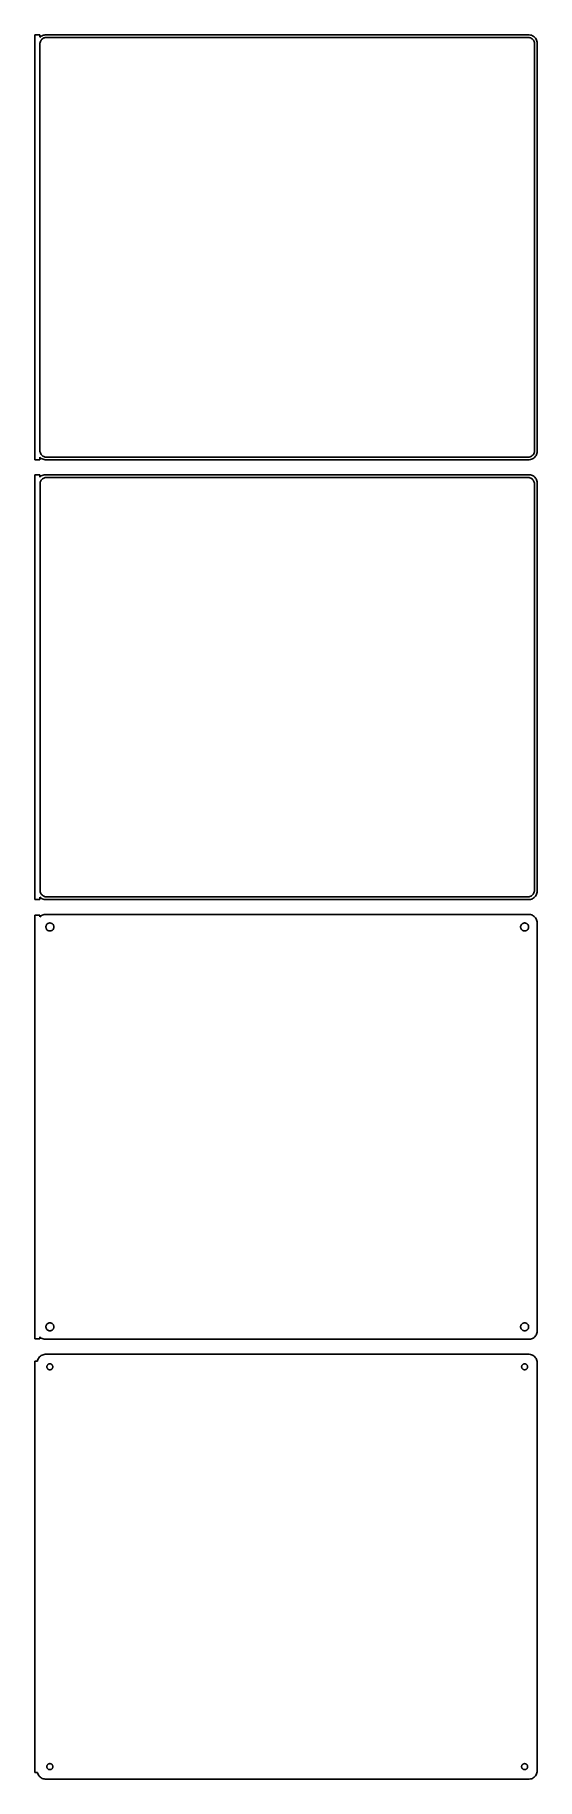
# Model space of a CAD drawing. Header units: metres. Extents: x -152 to 150, y 665 to 1711.
import ezdxf

# ---------------------------------------------------------------- set-up
doc = ezdxf.new("R2010")
doc.units = ezdxf.units.M

msp = doc.modelspace()

# ---------------------------------------------------------------- linework, layer by layer
for p, q in [((-148.5, 1711.49), (-151.5, 1711.49)), ((-151.5, 1711.49), (-151.5, 1456.51)), ((-148.5, 1710.06), (-148.5, 1711.49)), ((-148.187, 1710.35), (-148.5, 1710.06)), ((-148.468, 1706.5), (-148.374, 1706.99)), ((-148.374, 1706.99), (-148.219, 1707.47)), ((-148.219, 1707.47), (-148.005, 1707.93)), ((-147.679, 1710.72), (-148.187, 1710.35)), ((-148.005, 1707.93), (-147.736, 1708.35)), ((-147.736, 1708.35), (-147.416, 1708.74)), ((-147.129, 1711.02), (-147.679, 1710.72)), ((-147.416, 1708.74), (-147.05, 1709.08)), ((-146.545, 1711.26), (-147.129, 1711.02)), ((-147.05, 1709.08), (-146.643, 1709.38)), ((-146.643, 1709.38), (-146.203, 1709.62)), ((-145.937, 1711.41), (-146.545, 1711.26)), ((-146.203, 1709.62), (-145.736, 1709.8)), ((-145.314, 1711.49), (-145.937, 1711.41)), ((-145.736, 1709.8), (-145.25, 1709.93)), ((145.314, 1711.49), (-145.314, 1711.49)), ((-145.25, 1709.93), (-144.751, 1709.99)), ((-144.751, 1709.99), (144.751, 1709.99)), ((144.751, 1709.99), (145.25, 1709.93)), ((145.25, 1709.93), (145.736, 1709.8)), ((145.937, 1711.41), (145.314, 1711.49)), ((145.736, 1709.8), (146.203, 1709.62)), ((146.545, 1711.26), (145.937, 1711.41)), ((146.203, 1709.62), (146.643, 1709.38)), ((147.129, 1711.02), (146.545, 1711.26)), ((146.643, 1709.38), (147.05, 1709.08)), ((147.05, 1709.08), (147.416, 1708.74)), ((147.679, 1710.72), (147.129, 1711.02)), ((147.416, 1708.74), (147.736, 1708.35)), ((148.187, 1710.35), (147.679, 1710.72)), ((147.736, 1708.35), (148.005, 1707.93)), ((148.005, 1707.93), (148.219, 1707.47)), ((148.645, 1709.92), (148.187, 1710.35)), ((148.219, 1707.47), (148.374, 1706.99)), ((148.374, 1706.99), (148.468, 1706.5)), ((149.045, 1709.44), (148.645, 1709.92)), ((149.382, 1708.91), (149.045, 1709.44)), ((149.649, 1708.34), (149.382, 1708.91)), ((149.843, 1707.74), (149.649, 1708.34)), ((149.961, 1707.13), (149.843, 1707.74)), ((150, 1706.5), (149.961, 1707.13)), ((-148.5, 1706), (-148.468, 1706.5)), ((-148.5, 1462), (-148.5, 1706)), ((148.468, 1706.5), (148.5, 1706)), ((148.5, 1706), (148.5, 1462)), ((150, 1461.5), (150, 1706.5)), ((-151.5, 1456.51), (-148.5, 1456.51)), ((-148.468, 1461.5), (-148.5, 1462)), ((-148.5, 1457.94), (-148.187, 1457.65)), ((-148.5, 1456.51), (-148.5, 1457.94)), ((-148.374, 1461.01), (-148.468, 1461.5)), ((-148.219, 1460.53), (-148.374, 1461.01)), ((-148.005, 1460.07), (-148.219, 1460.53)), ((-148.187, 1457.65), (-147.679, 1457.28)), ((-147.736, 1459.65), (-148.005, 1460.07)), ((-147.416, 1459.26), (-147.736, 1459.65)), ((-147.679, 1457.28), (-147.129, 1456.98)), ((-147.05, 1458.92), (-147.416, 1459.26)), ((-147.129, 1456.98), (-146.545, 1456.74)), ((-146.643, 1458.62), (-147.05, 1458.92)), ((-146.203, 1458.38), (-146.643, 1458.62)), ((-146.545, 1456.74), (-145.937, 1456.59)), ((-145.736, 1458.2), (-146.203, 1458.38)), ((-145.937, 1456.59), (-145.314, 1456.51)), ((-145.25, 1458.07), (-145.736, 1458.2)), ((-145.314, 1456.51), (145.314, 1456.51)), ((-144.751, 1458.01), (-145.25, 1458.07)), ((144.751, 1458.01), (-144.751, 1458.01)), ((145.25, 1458.07), (144.751, 1458.01)), ((145.736, 1458.2), (145.25, 1458.07)), ((145.314, 1456.51), (145.937, 1456.59)), ((146.203, 1458.38), (145.736, 1458.2)), ((145.937, 1456.59), (146.545, 1456.74)), ((146.643, 1458.62), (146.203, 1458.38)), ((146.545, 1456.74), (147.129, 1456.98)), ((147.05, 1458.92), (146.643, 1458.62)), ((147.416, 1459.26), (147.05, 1458.92)), ((147.129, 1456.98), (147.679, 1457.28)), ((147.736, 1459.65), (147.416, 1459.26)), ((147.679, 1457.28), (148.187, 1457.65)), ((148.005, 1460.07), (147.736, 1459.65)), ((148.219, 1460.53), (148.005, 1460.07)), ((148.187, 1457.65), (148.645, 1458.08)), ((148.374, 1461.01), (148.219, 1460.53)), ((148.468, 1461.5), (148.374, 1461.01)), ((148.5, 1462), (148.468, 1461.5)), ((148.645, 1458.08), (149.045, 1458.56)), ((149.045, 1458.56), (149.382, 1459.09)), ((149.382, 1459.09), (149.649, 1459.66)), ((149.649, 1459.66), (149.843, 1460.26)), ((149.843, 1460.26), (149.961, 1460.87)), ((149.961, 1460.87), (150, 1461.5)), ((-148.5, 1447.49), (-151.5, 1447.49)), ((-151.5, 1447.49), (-151.5, 1192.51)), ((-148.5, 1446.06), (-148.5, 1447.49)), ((-148.187, 1446.35), (-148.5, 1446.06)), ((-147.679, 1446.72), (-148.187, 1446.35)), ((-147.129, 1447.02), (-147.679, 1446.72)), ((-147.323, 1444.65), (-146.969, 1444.98)), ((-146.545, 1447.26), (-147.129, 1447.02)), ((-146.969, 1444.98), (-146.575, 1445.27)), ((-146.575, 1445.27), (-146.149, 1445.5)), ((-145.937, 1447.41), (-146.545, 1447.26)), ((-146.149, 1445.5), (-145.697, 1445.68)), ((-145.314, 1447.49), (-145.937, 1447.41)), ((-145.697, 1445.68), (-145.226, 1445.8)), ((145.314, 1447.49), (-145.314, 1447.49)), ((-145.226, 1445.8), (-144.743, 1445.86)), ((-144.743, 1445.86), (144.743, 1445.86)), ((144.743, 1445.86), (145.226, 1445.8)), ((145.226, 1445.8), (145.697, 1445.68)), ((145.937, 1447.41), (145.314, 1447.49)), ((145.697, 1445.68), (146.149, 1445.5)), ((146.545, 1447.26), (145.937, 1447.41)), ((146.149, 1445.5), (146.575, 1445.27)), ((147.129, 1447.02), (146.545, 1447.26)), ((146.575, 1445.27), (146.969, 1444.98)), ((146.969, 1444.98), (147.323, 1444.65)), ((147.679, 1446.72), (147.129, 1447.02)), ((148.187, 1446.35), (147.679, 1446.72)), ((148.645, 1445.92), (148.187, 1446.35)), ((149.045, 1445.44), (148.645, 1445.92)), ((149.382, 1444.91), (149.045, 1445.44)), ((149.649, 1444.34), (149.382, 1444.91)), ((-148.373, 1442), (-148.342, 1442.49)), ((-148.373, 1198), (-148.373, 1442)), ((-148.342, 1442.49), (-148.251, 1442.96)), ((-148.251, 1442.96), (-148.101, 1443.43)), ((-148.101, 1443.43), (-147.894, 1443.87)), ((-147.894, 1443.87), (-147.633, 1444.28)), ((-147.633, 1444.28), (-147.323, 1444.65)), ((147.323, 1444.65), (147.633, 1444.28)), ((147.633, 1444.28), (147.894, 1443.87)), ((147.894, 1443.87), (148.101, 1443.43)), ((148.101, 1443.43), (148.251, 1442.96)), ((148.251, 1442.96), (148.342, 1442.49)), ((148.342, 1442.49), (148.373, 1442)), ((148.373, 1442), (148.373, 1198)), ((149.843, 1443.74), (149.649, 1444.34)), ((149.961, 1443.13), (149.843, 1443.74)), ((150, 1442.5), (149.961, 1443.13)), ((150, 1197.5), (150, 1442.5)), ((-148.5, 1193.94), (-148.187, 1193.65)), ((-148.5, 1192.51), (-148.5, 1193.94)), ((-148.342, 1197.51), (-148.373, 1198)), ((-148.251, 1197.04), (-148.342, 1197.51)), ((-148.101, 1196.57), (-148.251, 1197.04)), ((-148.187, 1193.65), (-147.679, 1193.28)), ((-147.894, 1196.13), (-148.101, 1196.57)), ((-147.633, 1195.72), (-147.894, 1196.13)), ((-147.323, 1195.35), (-147.633, 1195.72)), ((-146.969, 1195.02), (-147.323, 1195.35)), ((-146.575, 1194.73), (-146.969, 1195.02)), ((-146.149, 1194.5), (-146.575, 1194.73)), ((-145.697, 1194.32), (-146.149, 1194.5)), ((-145.226, 1194.2), (-145.697, 1194.32)), ((-144.743, 1194.14), (-145.226, 1194.2)), ((144.743, 1194.14), (-144.743, 1194.14)), ((145.226, 1194.2), (144.743, 1194.14)), ((145.697, 1194.32), (145.226, 1194.2)), ((146.149, 1194.5), (145.697, 1194.32)), ((146.575, 1194.73), (146.149, 1194.5)), ((146.969, 1195.02), (146.575, 1194.73)), ((147.323, 1195.35), (146.969, 1195.02)), ((147.633, 1195.72), (147.323, 1195.35)), ((147.894, 1196.13), (147.633, 1195.72)), ((147.679, 1193.28), (148.187, 1193.65)), ((148.101, 1196.57), (147.894, 1196.13)), ((148.251, 1197.04), (148.101, 1196.57)), ((148.187, 1193.65), (148.645, 1194.08)), ((148.342, 1197.51), (148.251, 1197.04)), ((148.373, 1198), (148.342, 1197.51)), ((148.645, 1194.08), (149.045, 1194.56)), ((149.045, 1194.56), (149.382, 1195.09)), ((149.382, 1195.09), (149.649, 1195.66)), ((149.649, 1195.66), (149.843, 1196.26)), ((149.843, 1196.26), (149.961, 1196.87)), ((149.961, 1196.87), (150, 1197.5)), ((-151.5, 1192.51), (-148.5, 1192.51)), ((-148.5, 1183.11), (-151.5, 1183.11)), ((-151.5, 1183.11), (-151.5, 928.885)), ((-148.5, 1182.06), (-148.5, 1183.11)), ((-147.679, 1193.28), (-147.129, 1192.98)), ((-147.129, 1192.98), (-146.545, 1192.74)), ((-146.545, 1183.26), (-147.129, 1183.02)), ((-146.545, 1192.74), (-145.937, 1192.59)), ((-145.937, 1183.41), (-146.545, 1183.26)), ((-145.937, 1192.59), (-145.314, 1192.51)), ((-145.314, 1183.49), (-145.937, 1183.41)), ((-145.314, 1192.51), (145.314, 1192.51)), ((145.314, 1183.49), (-145.314, 1183.49)), ((145.314, 1192.51), (145.937, 1192.59)), ((145.937, 1183.41), (145.314, 1183.49)), ((145.937, 1192.59), (146.545, 1192.74)), ((146.545, 1183.26), (145.937, 1183.41)), ((146.545, 1192.74), (147.129, 1192.98)), ((147.129, 1183.02), (146.545, 1183.26)), ((147.129, 1192.98), (147.679, 1193.28)), ((-148.187, 1182.35), (-148.5, 1182.06)), ((-147.679, 1182.72), (-148.187, 1182.35)), ((-147.129, 1183.02), (-147.679, 1182.72)), ((-144.9, 1176), (-144.881, 1176.3)), ((-144.881, 1175.7), (-144.9, 1176)), ((-144.881, 1176.3), (-144.825, 1176.6)), ((-144.825, 1175.4), (-144.881, 1175.7)), ((-144.825, 1176.6), (-144.731, 1176.88)), ((-144.731, 1175.12), (-144.825, 1175.4)), ((-144.731, 1176.88), (-144.603, 1177.16)), ((-144.603, 1174.84), (-144.731, 1175.12)), ((-144.603, 1177.16), (-144.442, 1177.41)), ((-144.442, 1174.59), (-144.603, 1174.84)), ((-144.442, 1177.41), (-144.25, 1177.64)), ((-144.25, 1174.36), (-144.442, 1174.59)), ((-144.25, 1177.64), (-144.03, 1177.85)), ((-144.03, 1174.15), (-144.25, 1174.36)), ((-144.03, 1177.85), (-143.786, 1178.03)), ((-143.786, 1173.97), (-144.03, 1174.15)), ((-143.786, 1178.03), (-143.522, 1178.17)), ((-143.522, 1173.83), (-143.786, 1173.97)), ((-143.522, 1178.17), (-143.242, 1178.28)), ((-143.242, 1173.72), (-143.522, 1173.83)), ((-143.242, 1178.28), (-142.95, 1178.36)), ((-142.95, 1173.64), (-143.242, 1173.72)), ((-142.95, 1178.36), (-142.651, 1178.4)), ((-142.651, 1173.6), (-142.95, 1173.64)), ((-142.651, 1178.4), (-142.349, 1178.4)), ((-142.349, 1173.6), (-142.651, 1173.6)), ((-142.349, 1178.4), (-142.05, 1178.36)), ((-142.05, 1173.64), (-142.349, 1173.6)), ((-142.05, 1178.36), (-141.758, 1178.28)), ((-141.758, 1173.72), (-142.05, 1173.64)), ((-141.758, 1178.28), (-141.478, 1178.17)), ((-141.478, 1173.83), (-141.758, 1173.72)), ((-141.478, 1178.17), (-141.214, 1178.03)), ((-141.214, 1173.97), (-141.478, 1173.83)), ((-141.214, 1178.03), (-140.97, 1177.85)), ((-140.97, 1174.15), (-141.214, 1173.97)), ((-140.97, 1177.85), (-140.75, 1177.64)), ((-140.75, 1174.36), (-140.97, 1174.15)), ((-140.75, 1177.64), (-140.558, 1177.41)), ((-140.558, 1174.59), (-140.75, 1174.36)), ((-140.558, 1177.41), (-140.397, 1177.16)), ((-140.397, 1174.84), (-140.558, 1174.59)), ((-140.397, 1177.16), (-140.269, 1176.88)), ((-140.269, 1175.12), (-140.397, 1174.84)), ((-140.269, 1176.88), (-140.175, 1176.6)), ((-140.175, 1175.4), (-140.269, 1175.12)), ((-140.175, 1176.6), (-140.119, 1176.3)), ((-140.119, 1175.7), (-140.175, 1175.4)), ((-140.119, 1176.3), (-140.1, 1176)), ((-140.1, 1176), (-140.119, 1175.7)), ((140.1, 1176), (140.119, 1176.3)), ((140.119, 1175.7), (140.1, 1176)), ((140.119, 1176.3), (140.175, 1176.6)), ((140.175, 1175.4), (140.119, 1175.7)), ((140.175, 1176.6), (140.269, 1176.88)), ((140.269, 1175.12), (140.175, 1175.4)), ((140.269, 1176.88), (140.397, 1177.16)), ((140.397, 1174.84), (140.269, 1175.12)), ((140.397, 1177.16), (140.558, 1177.41)), ((140.558, 1174.59), (140.397, 1174.84)), ((140.558, 1177.41), (140.75, 1177.64)), ((140.75, 1174.36), (140.558, 1174.59)), ((140.75, 1177.64), (140.97, 1177.85)), ((140.97, 1174.15), (140.75, 1174.36)), ((140.97, 1177.85), (141.214, 1178.03)), ((141.214, 1173.97), (140.97, 1174.15)), ((141.214, 1178.03), (141.478, 1178.17)), ((141.478, 1173.83), (141.214, 1173.97)), ((141.478, 1178.17), (141.758, 1178.28)), ((141.758, 1173.72), (141.478, 1173.83)), ((141.758, 1178.28), (142.05, 1178.36)), ((142.05, 1173.64), (141.758, 1173.72)), ((142.05, 1178.36), (142.349, 1178.4)), ((142.349, 1173.6), (142.05, 1173.64)), ((142.349, 1178.4), (142.651, 1178.4)), ((142.651, 1173.6), (142.349, 1173.6)), ((142.651, 1178.4), (142.95, 1178.36)), ((142.95, 1173.64), (142.651, 1173.6)), ((142.95, 1178.36), (143.242, 1178.28)), ((143.242, 1173.72), (142.95, 1173.64)), ((143.242, 1178.28), (143.522, 1178.17)), ((143.522, 1173.83), (143.242, 1173.72)), ((143.522, 1178.17), (143.786, 1178.03)), ((143.786, 1173.97), (143.522, 1173.83)), ((143.786, 1178.03), (144.03, 1177.85)), ((144.03, 1174.15), (143.786, 1173.97)), ((144.03, 1177.85), (144.25, 1177.64)), ((144.25, 1174.36), (144.03, 1174.15)), ((144.25, 1177.64), (144.442, 1177.41)), ((144.442, 1174.59), (144.25, 1174.36)), ((144.442, 1177.41), (144.603, 1177.16)), ((144.603, 1174.84), (144.442, 1174.59)), ((144.603, 1177.16), (144.731, 1176.88)), ((144.731, 1175.12), (144.603, 1174.84)), ((144.731, 1176.88), (144.825, 1176.6)), ((144.825, 1175.4), (144.731, 1175.12)), ((144.825, 1176.6), (144.881, 1176.3)), ((144.881, 1175.7), (144.825, 1175.4)), ((144.881, 1176.3), (144.9, 1176)), ((144.9, 1176), (144.881, 1175.7)), ((147.679, 1182.72), (147.129, 1183.02)), ((148.187, 1182.35), (147.679, 1182.72)), ((148.645, 1181.92), (148.187, 1182.35)), ((149.045, 1181.44), (148.645, 1181.92)), ((149.382, 1180.91), (149.045, 1181.44)), ((149.649, 1180.34), (149.382, 1180.91)), ((149.843, 1179.74), (149.649, 1180.34)), ((149.961, 1179.13), (149.843, 1179.74)), ((150, 1178.5), (149.961, 1179.13)), ((150, 933.5), (150, 1178.5)), ((-144.9, 936), (-144.881, 936.301)), ((-144.881, 935.699), (-144.9, 936)), ((-144.881, 936.301), (-144.825, 936.597)), ((-144.825, 935.403), (-144.881, 935.699)), ((-144.825, 936.597), (-144.731, 936.883)), ((-144.731, 935.117), (-144.825, 935.403)), ((-144.731, 936.883), (-144.603, 937.156)), ((-144.603, 934.844), (-144.731, 935.117)), ((-144.603, 937.156), (-144.442, 937.411)), ((-144.442, 934.589), (-144.603, 934.844)), ((-144.442, 937.411), (-144.25, 937.643)), ((-144.25, 934.357), (-144.442, 934.589)), ((-144.25, 937.643), (-144.03, 937.849)), ((-144.03, 934.151), (-144.25, 934.357)), ((-144.03, 937.849), (-143.786, 938.026)), ((-143.786, 933.974), (-144.03, 934.151)), ((-143.786, 938.026), (-143.522, 938.172)), ((-143.522, 933.828), (-143.786, 933.974)), ((-143.522, 938.172), (-143.242, 938.283)), ((-143.242, 933.717), (-143.522, 933.828)), ((-143.242, 938.283), (-142.95, 938.357)), ((-142.95, 933.643), (-143.242, 933.717)), ((-142.95, 938.357), (-142.651, 938.395)), ((-142.651, 933.605), (-142.95, 933.643)), ((-142.651, 938.395), (-142.349, 938.395)), ((-142.349, 933.605), (-142.651, 933.605)), ((-142.349, 938.395), (-142.05, 938.357)), ((-142.05, 933.643), (-142.349, 933.605)), ((-142.05, 938.357), (-141.758, 938.283)), ((-141.758, 933.717), (-142.05, 933.643)), ((-141.758, 938.283), (-141.478, 938.172)), ((-141.478, 933.828), (-141.758, 933.717)), ((-141.478, 938.172), (-141.214, 938.026)), ((-141.214, 933.974), (-141.478, 933.828)), ((-141.214, 938.026), (-140.97, 937.849)), ((-140.97, 934.151), (-141.214, 933.974)), ((-140.97, 937.849), (-140.75, 937.643)), ((-140.75, 934.357), (-140.97, 934.151)), ((-140.75, 937.643), (-140.558, 937.411)), ((-140.558, 934.589), (-140.75, 934.357)), ((-140.558, 937.411), (-140.397, 937.156)), ((-140.397, 934.844), (-140.558, 934.589)), ((-140.397, 937.156), (-140.269, 936.883)), ((-140.269, 935.117), (-140.397, 934.844)), ((-140.269, 936.883), (-140.175, 936.597)), ((-140.175, 935.403), (-140.269, 935.117)), ((-140.175, 936.597), (-140.119, 936.301)), ((-140.119, 935.699), (-140.175, 935.403)), ((-140.119, 936.301), (-140.1, 936)), ((-140.1, 936), (-140.119, 935.699)), ((140.1, 936), (140.119, 936.301)), ((140.119, 935.699), (140.1, 936)), ((140.119, 936.301), (140.175, 936.597)), ((140.175, 935.403), (140.119, 935.699)), ((140.175, 936.597), (140.269, 936.883)), ((140.269, 935.117), (140.175, 935.403)), ((140.269, 936.883), (140.397, 937.156)), ((140.397, 934.844), (140.269, 935.117)), ((140.397, 937.156), (140.558, 937.411)), ((140.558, 934.589), (140.397, 934.844)), ((140.558, 937.411), (140.75, 937.643)), ((140.75, 934.357), (140.558, 934.589)), ((140.75, 937.643), (140.97, 937.849)), ((140.97, 934.151), (140.75, 934.357)), ((140.97, 937.849), (141.214, 938.026)), ((141.214, 933.974), (140.97, 934.151)), ((141.214, 938.026), (141.478, 938.172)), ((141.478, 933.828), (141.214, 933.974)), ((141.478, 938.172), (141.758, 938.283)), ((141.758, 933.717), (141.478, 933.828)), ((141.758, 938.283), (142.05, 938.357)), ((142.05, 933.643), (141.758, 933.717)), ((142.05, 938.357), (142.349, 938.395)), ((142.349, 933.605), (142.05, 933.643)), ((142.349, 938.395), (142.651, 938.395)), ((142.651, 933.605), (142.349, 933.605)), ((142.651, 938.395), (142.95, 938.357)), ((142.95, 933.643), (142.651, 933.605)), ((142.95, 938.357), (143.242, 938.283)), ((143.242, 933.717), (142.95, 933.643)), ((143.242, 938.283), (143.522, 938.172)), ((143.522, 933.828), (143.242, 933.717)), ((143.522, 938.172), (143.786, 938.026)), ((143.786, 933.974), (143.522, 933.828)), ((143.786, 938.026), (144.03, 937.849)), ((144.03, 934.151), (143.786, 933.974)), ((144.03, 937.849), (144.25, 937.643)), ((144.25, 934.357), (144.03, 934.151)), ((144.25, 937.643), (144.442, 937.411)), ((144.442, 934.589), (144.25, 934.357)), ((144.442, 937.411), (144.603, 937.156)), ((144.603, 934.844), (144.442, 934.589)), ((144.603, 937.156), (144.731, 936.883)), ((144.731, 935.117), (144.603, 934.844)), ((144.731, 936.883), (144.825, 936.597)), ((144.825, 935.403), (144.731, 935.117)), ((144.825, 936.597), (144.881, 936.301)), ((144.881, 935.699), (144.825, 935.403)), ((144.881, 936.301), (144.9, 936)), ((144.9, 936), (144.881, 935.699)), ((149.649, 931.659), (149.843, 932.257)), ((149.843, 932.257), (149.961, 932.873)), ((149.961, 932.873), (150, 933.5)), ((-151.5, 928.885), (-148.5, 928.885)), ((-148.5, 928.885), (-148.5, 929.941)), ((-148.5, 929.941), (-148.187, 929.647)), ((-148.187, 929.647), (-147.679, 929.278)), ((-147.679, 929.278), (-147.129, 928.976)), ((-147.129, 928.976), (-146.545, 928.745)), ((-146.545, 928.745), (-145.937, 928.589)), ((-145.937, 928.589), (-145.314, 928.51)), ((-145.314, 928.51), (145.314, 928.51)), ((145.314, 928.51), (145.937, 928.589)), ((145.937, 928.589), (146.545, 928.745)), ((146.545, 928.745), (147.129, 928.976)), ((147.129, 928.976), (147.679, 929.278)), ((147.679, 929.278), (148.187, 929.647)), ((148.187, 929.647), (148.645, 930.077)), ((148.645, 930.077), (149.045, 930.561)), ((149.045, 930.561), (149.382, 931.091)), ((149.382, 931.091), (149.649, 931.659)), ((-149.9, 915.444), (-151.5, 915.444)), ((-151.5, 915.444), (-151.5, 668.556)), ((-149.843, 915.743), (-149.9, 915.444)), ((-149.649, 916.341), (-149.843, 915.743)), ((-149.382, 916.909), (-149.649, 916.341)), ((-149.045, 917.439), (-149.382, 916.909)), ((-148.645, 917.923), (-149.045, 917.439)), ((-148.187, 918.353), (-148.645, 917.923)), ((-147.679, 918.722), (-148.187, 918.353)), ((-147.129, 919.024), (-147.679, 918.722)), ((-146.545, 919.255), (-147.129, 919.024)), ((-145.937, 919.411), (-146.545, 919.255)), ((-145.314, 919.49), (-145.937, 919.411)), ((145.314, 919.49), (-145.314, 919.49)), ((-144.3, 912), (-144.286, 912.226)), ((-144.286, 911.774), (-144.3, 912)), ((-144.286, 912.226), (-144.243, 912.448)), ((-144.243, 911.552), (-144.286, 911.774)), ((-144.243, 912.448), (-144.174, 912.663)), ((-144.174, 911.337), (-144.243, 911.552)), ((-144.174, 912.663), (-144.077, 912.867)), ((-144.077, 911.133), (-144.174, 911.337)), ((-144.077, 912.867), (-143.956, 913.058)), ((-143.956, 910.942), (-144.077, 911.133)), ((-143.956, 913.058), (-143.812, 913.232)), ((-143.812, 910.768), (-143.956, 910.942)), ((-143.812, 913.232), (-143.647, 913.387)), ((-143.647, 913.387), (-143.464, 913.52)), ((-143.464, 913.52), (-143.266, 913.629)), ((-143.266, 913.629), (-143.056, 913.712)), ((-143.056, 913.712), (-142.837, 913.768)), ((-142.837, 913.768), (-142.613, 913.796)), ((-142.613, 913.796), (-142.387, 913.796)), ((-142.387, 913.796), (-142.163, 913.768)), ((-142.163, 913.768), (-141.944, 913.712)), ((-141.944, 913.712), (-141.734, 913.629)), ((-141.734, 913.629), (-141.536, 913.52)), ((-141.536, 913.52), (-141.353, 913.387)), ((-141.353, 913.387), (-141.188, 913.232)), ((-141.188, 913.232), (-141.044, 913.058)), ((-141.044, 910.942), (-141.188, 910.768)), ((-141.044, 913.058), (-140.923, 912.867)), ((-140.923, 911.133), (-141.044, 910.942)), ((-140.923, 912.867), (-140.826, 912.663)), ((-140.826, 911.337), (-140.923, 911.133)), ((-140.826, 912.663), (-140.757, 912.448)), ((-140.757, 911.552), (-140.826, 911.337)), ((-140.757, 912.448), (-140.714, 912.226)), ((-140.714, 911.774), (-140.757, 911.552)), ((-140.714, 912.226), (-140.7, 912)), ((-140.7, 912), (-140.714, 911.774)), ((140.7, 912), (140.714, 912.226)), ((140.714, 911.774), (140.7, 912)), ((140.714, 912.226), (140.757, 912.448)), ((140.757, 911.552), (140.714, 911.774)), ((140.757, 912.448), (140.826, 912.663)), ((140.826, 911.337), (140.757, 911.552)), ((140.826, 912.663), (140.923, 912.867)), ((140.923, 911.133), (140.826, 911.337)), ((140.923, 912.867), (141.044, 913.058)), ((141.044, 910.942), (140.923, 911.133)), ((141.044, 913.058), (141.188, 913.232)), ((141.188, 910.768), (141.044, 910.942)), ((141.188, 913.232), (141.353, 913.387)), ((141.353, 913.387), (141.536, 913.52)), ((141.536, 913.52), (141.734, 913.629)), ((141.734, 913.629), (141.944, 913.712)), ((141.944, 913.712), (142.163, 913.768)), ((142.163, 913.768), (142.387, 913.796)), ((142.387, 913.796), (142.613, 913.796)), ((142.613, 913.796), (142.837, 913.768)), ((142.837, 913.768), (143.056, 913.712)), ((143.056, 913.712), (143.266, 913.629)), ((143.266, 913.629), (143.464, 913.52)), ((143.464, 913.52), (143.647, 913.387)), ((143.647, 913.387), (143.812, 913.232)), ((143.812, 913.232), (143.956, 913.058)), ((143.956, 910.942), (143.812, 910.768)), ((143.956, 913.058), (144.077, 912.867)), ((144.077, 911.133), (143.956, 910.942)), ((144.077, 912.867), (144.174, 912.663)), ((144.174, 911.337), (144.077, 911.133)), ((144.174, 912.663), (144.243, 912.448)), ((144.243, 911.552), (144.174, 911.337)), ((144.243, 912.448), (144.286, 912.226)), ((144.286, 911.774), (144.243, 911.552)), ((144.286, 912.226), (144.3, 912)), ((144.3, 912), (144.286, 911.774)), ((145.937, 919.411), (145.314, 919.49)), ((146.545, 919.255), (145.937, 919.411)), ((147.129, 919.024), (146.545, 919.255)), ((147.679, 918.722), (147.129, 919.024)), ((148.187, 918.353), (147.679, 918.722)), ((148.645, 917.923), (148.187, 918.353)), ((149.045, 917.439), (148.645, 917.923)), ((149.382, 916.909), (149.045, 917.439)), ((149.649, 916.341), (149.382, 916.909)), ((149.843, 915.743), (149.649, 916.341)), ((149.961, 915.127), (149.843, 915.743)), ((150, 914.5), (149.961, 915.127)), ((150, 669.5), (150, 914.5)), ((-143.647, 910.613), (-143.812, 910.768)), ((-143.464, 910.48), (-143.647, 910.613)), ((-143.266, 910.371), (-143.464, 910.48)), ((-143.056, 910.288), (-143.266, 910.371)), ((-142.837, 910.232), (-143.056, 910.288)), ((-142.613, 910.204), (-142.837, 910.232)), ((-142.387, 910.204), (-142.613, 910.204)), ((-142.163, 910.232), (-142.387, 910.204)), ((-141.944, 910.288), (-142.163, 910.232)), ((-141.734, 910.371), (-141.944, 910.288)), ((-141.536, 910.48), (-141.734, 910.371)), ((-141.353, 910.613), (-141.536, 910.48)), ((-141.188, 910.768), (-141.353, 910.613)), ((141.353, 910.613), (141.188, 910.768)), ((141.536, 910.48), (141.353, 910.613)), ((141.734, 910.371), (141.536, 910.48)), ((141.944, 910.288), (141.734, 910.371)), ((142.163, 910.232), (141.944, 910.288)), ((142.387, 910.204), (142.163, 910.232)), ((142.613, 910.204), (142.387, 910.204)), ((142.837, 910.232), (142.613, 910.204)), ((143.056, 910.288), (142.837, 910.232)), ((143.266, 910.371), (143.056, 910.288)), ((143.464, 910.48), (143.266, 910.371)), ((143.647, 910.613), (143.464, 910.48)), ((143.812, 910.768), (143.647, 910.613)), ((-144.3, 672), (-144.286, 672.226)), ((-144.286, 671.774), (-144.3, 672)), ((-144.286, 672.226), (-144.243, 672.448)), ((-144.243, 671.552), (-144.286, 671.774)), ((-144.243, 672.448), (-144.174, 672.663)), ((-144.174, 671.337), (-144.243, 671.552)), ((-144.174, 672.663), (-144.077, 672.867)), ((-144.077, 671.133), (-144.174, 671.337)), ((-144.077, 672.867), (-143.956, 673.058)), ((-143.956, 670.942), (-144.077, 671.133)), ((-143.956, 673.058), (-143.812, 673.232)), ((-143.812, 670.768), (-143.956, 670.942)), ((-143.812, 673.232), (-143.647, 673.387)), ((-143.647, 670.613), (-143.812, 670.768)), ((-143.647, 673.387), (-143.464, 673.52)), ((-143.464, 670.48), (-143.647, 670.613)), ((-143.464, 673.52), (-143.266, 673.629)), ((-143.266, 670.371), (-143.464, 670.48)), ((-143.266, 673.629), (-143.056, 673.712)), ((-143.056, 670.288), (-143.266, 670.371)), ((-143.056, 673.712), (-142.837, 673.768)), ((-142.837, 670.232), (-143.056, 670.288)), ((-142.837, 673.768), (-142.613, 673.796)), ((-142.613, 670.204), (-142.837, 670.232)), ((-142.613, 673.796), (-142.387, 673.796)), ((-142.387, 670.204), (-142.613, 670.204)), ((-142.387, 673.796), (-142.163, 673.768)), ((-142.163, 670.232), (-142.387, 670.204)), ((-142.163, 673.768), (-141.944, 673.712)), ((-141.944, 670.288), (-142.163, 670.232)), ((-141.944, 673.712), (-141.734, 673.629)), ((-141.734, 670.371), (-141.944, 670.288)), ((-141.734, 673.629), (-141.536, 673.52)), ((-141.536, 670.48), (-141.734, 670.371)), ((-141.536, 673.52), (-141.353, 673.387)), ((-141.353, 670.613), (-141.536, 670.48)), ((-141.353, 673.387), (-141.188, 673.232)), ((-141.188, 670.768), (-141.353, 670.613)), ((-141.188, 673.232), (-141.044, 673.058)), ((-141.044, 670.942), (-141.188, 670.768)), ((-141.044, 673.058), (-140.923, 672.867)), ((-140.923, 671.133), (-141.044, 670.942)), ((-140.923, 672.867), (-140.826, 672.663)), ((-140.826, 671.337), (-140.923, 671.133)), ((-140.826, 672.663), (-140.757, 672.448)), ((-140.757, 671.552), (-140.826, 671.337)), ((-140.757, 672.448), (-140.714, 672.226)), ((-140.714, 671.774), (-140.757, 671.552)), ((-140.714, 672.226), (-140.7, 672)), ((-140.7, 672), (-140.714, 671.774)), ((140.7, 672), (140.714, 672.226)), ((140.714, 671.774), (140.7, 672)), ((140.714, 672.226), (140.757, 672.448)), ((140.757, 671.552), (140.714, 671.774)), ((140.757, 672.448), (140.826, 672.663)), ((140.826, 671.337), (140.757, 671.552)), ((140.826, 672.663), (140.923, 672.867)), ((140.923, 671.133), (140.826, 671.337)), ((140.923, 672.867), (141.044, 673.058)), ((141.044, 670.942), (140.923, 671.133)), ((141.044, 673.058), (141.188, 673.232)), ((141.188, 670.768), (141.044, 670.942)), ((141.188, 673.232), (141.353, 673.387)), ((141.353, 670.613), (141.188, 670.768)), ((141.353, 673.387), (141.536, 673.52)), ((141.536, 670.48), (141.353, 670.613)), ((141.536, 673.52), (141.734, 673.629)), ((141.734, 670.371), (141.536, 670.48)), ((141.734, 673.629), (141.944, 673.712)), ((141.944, 670.288), (141.734, 670.371)), ((141.944, 673.712), (142.163, 673.768)), ((142.163, 670.232), (141.944, 670.288)), ((142.163, 673.768), (142.387, 673.796)), ((142.387, 670.204), (142.163, 670.232)), ((142.387, 673.796), (142.613, 673.796)), ((142.613, 670.204), (142.387, 670.204)), ((142.613, 673.796), (142.837, 673.768)), ((142.837, 670.232), (142.613, 670.204)), ((142.837, 673.768), (143.056, 673.712)), ((143.056, 670.288), (142.837, 670.232)), ((143.056, 673.712), (143.266, 673.629)), ((143.266, 670.371), (143.056, 670.288)), ((143.266, 673.629), (143.464, 673.52)), ((143.464, 670.48), (143.266, 670.371)), ((143.464, 673.52), (143.647, 673.387)), ((143.647, 670.613), (143.464, 670.48)), ((143.647, 673.387), (143.812, 673.232)), ((143.812, 670.768), (143.647, 670.613)), ((143.812, 673.232), (143.956, 673.058)), ((143.956, 670.942), (143.812, 670.768)), ((143.956, 673.058), (144.077, 672.867)), ((144.077, 671.133), (143.956, 670.942)), ((144.077, 672.867), (144.174, 672.663)), ((144.174, 671.337), (144.077, 671.133)), ((144.174, 672.663), (144.243, 672.448)), ((144.243, 671.552), (144.174, 671.337)), ((144.243, 672.448), (144.286, 672.226)), ((144.286, 671.774), (144.243, 671.552)), ((144.286, 672.226), (144.3, 672)), ((144.3, 672), (144.286, 671.774)), ((-151.5, 668.556), (-149.9, 668.556)), ((-149.9, 668.556), (-149.843, 668.257)), ((-149.843, 668.257), (-149.649, 667.659)), ((-149.649, 667.659), (-149.382, 667.091)), ((-149.382, 667.091), (-149.045, 666.561)), ((-149.045, 666.561), (-148.645, 666.077)), ((-148.645, 666.077), (-148.187, 665.647)), ((-148.187, 665.647), (-147.679, 665.278)), ((-147.679, 665.278), (-147.129, 664.976)), ((-147.129, 664.976), (-146.545, 664.745)), ((-146.545, 664.745), (-145.937, 664.589)), ((-145.937, 664.589), (-145.314, 664.51)), ((-145.314, 664.51), (145.314, 664.51)), ((145.314, 664.51), (145.937, 664.589)), ((145.937, 664.589), (146.545, 664.745)), ((146.545, 664.745), (147.129, 664.976)), ((147.129, 664.976), (147.679, 665.278)), ((147.679, 665.278), (148.187, 665.647)), ((148.187, 665.647), (148.645, 666.077)), ((148.645, 666.077), (149.045, 666.561)), ((149.045, 666.561), (149.382, 667.091)), ((149.382, 667.091), (149.649, 667.659)), ((149.649, 667.659), (149.843, 668.257)), ((149.843, 668.257), (149.961, 668.873)), ((149.961, 668.873), (150, 669.5))]:
    msp.add_line(p, q)

doc.saveas('drawing.dxf')
